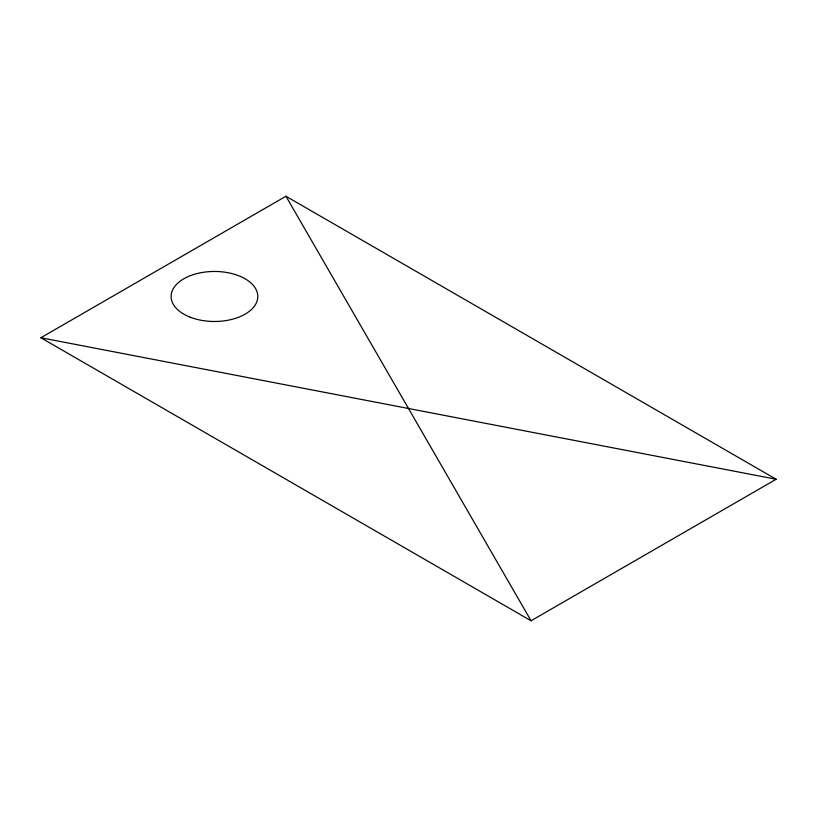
<?xml version="1.0" encoding="UTF-8"?>
<svg xmlns="http://www.w3.org/2000/svg" width="817" height="817" viewBox="0 0 817 817"><rect width="100%" height="100%" fill="white"/><g stroke="black" fill="none" stroke-linecap="round" stroke-linejoin="round"><path stroke-width="1.23" d="M40.85 337.748L285.95 196.243L776.15 479.252L531.05 620.757L40.85 337.748L776.15 479.252M285.95 196.243L531.05 620.757M190.177 317.19A43.332 25.01 0 0 0 257.682 298.256A43.332 25.01 0 0 0 195.529 273.971A43.332 25.01 0 0 0 190.177 317.19"/></g></svg>
